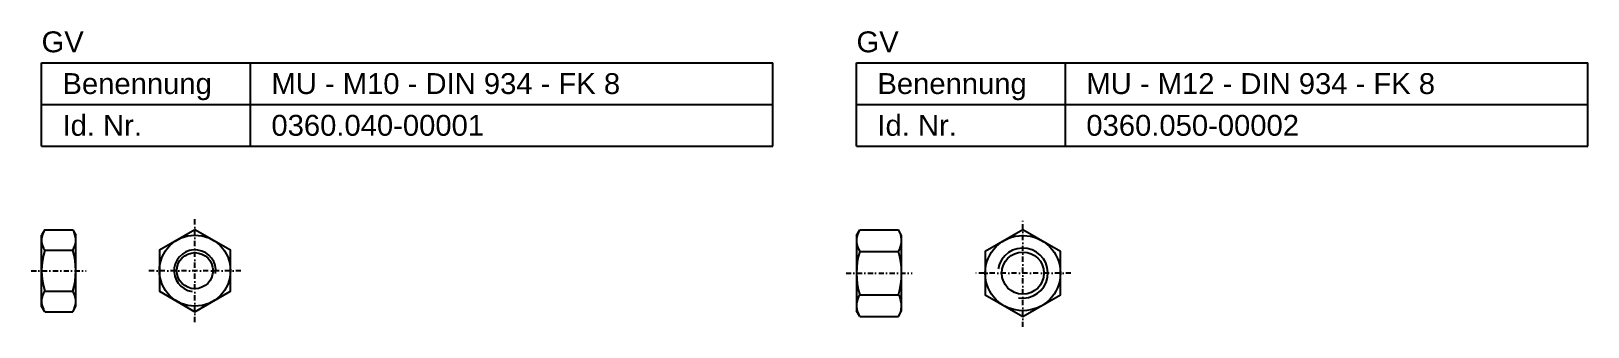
# Model space of a CAD drawing. Header units: millimetres. Extents: x 1 to 373, y 200 to 271.
import ezdxf

# ---------------------------------------------------------------- set-up
doc = ezdxf.new("R2010")
doc.units = ezdxf.units.MM
doc.header["$LTSCALE"] = 5
doc.linetypes.add('STRICHPUNKT2', pattern=[0.5, 0.25, -0.125, 0, -0.125])
doc.layers.add('HALFEN', color=2, linetype='CONTINUOUS')
doc.styles.add('ARIAL50', font='ARIAL.TTF', dxfattribs={"height": 5})

msp = doc.modelspace()

# ---------------------------------------------------------------- linework, layer by layer
at = {"layer": 'HALFEN'}
for p, q in [((3.38, 263.2), (178.38, 263.2)), ((3.38, 243.2), (3.38, 263.2)), ((53.38, 243.2), (53.38, 263.2)), ((178.38, 243.2), (178.38, 263.2)), ((198.38, 263.2), (373.38, 263.2)), ((198.38, 243.2), (198.38, 263.2)), ((248.38, 243.2), (248.38, 263.2)), ((373.38, 243.2), (373.38, 263.2)), ((3.38, 253.2), (178.38, 253.2)), ((198.38, 253.2), (373.38, 253.2)), ((3.38, 243.2), (178.38, 243.2)), ((198.38, 243.2), (373.38, 243.2)), ((4.14, 223.2), (3.38, 221.88)), ((3.38, 204.88), (3.38, 221.88)), ((4.14, 223.2), (10.82, 223.2)), ((10.82, 223.2), (11.58, 221.88)), ((11.58, 204.88), (11.58, 221.88)), ((198.38, 221.8), (199.14, 223.2)), ((198.38, 221.8), (198.38, 203.8)), ((199.14, 223.2), (208.42, 223.2)), ((209.18, 221.8), (208.42, 223.2)), ((209.18, 203.8), (209.18, 221.8)), ((4.14, 218.29), (10.82, 218.29)), ((199.14, 218), (208.42, 218)), ((4.14, 203.56), (3.38, 204.88)), ((4.14, 208.47), (10.82, 208.47)), ((10.82, 203.56), (11.58, 204.88)), ((199.14, 207.62), (208.42, 207.62)), ((4.14, 203.56), (10.82, 203.56)), ((199.14, 202.43), (198.38, 203.8)), ((199.14, 202.43), (208.42, 202.43)), ((208.42, 202.43), (209.18, 203.8))]:
    msp.add_line(p, q, dxfattribs=at)
at = {"layer": 'HALFEN', "color": 1, "linetype": 'STRICHPUNKT2'}
for p, q in [((40.08, 201.06), (40.08, 225.7)), ((238.18, 199.91), (238.18, 225.7)), ((0.88, 213.38), (14.08, 213.38)), ((51.08, 213.38), (29.08, 213.38)), ((195.88, 212.8), (211.68, 212.8)), ((249.68, 212.8), (226.68, 212.8))]:
    msp.add_line(p, q, dxfattribs=at)
at = {"layer": 'HALFEN'}
for points in [[(40.08, 223.2), (31.58, 218.29), (31.58, 208.47), (40.08, 203.56), (48.58, 208.47), (48.58, 218.29)], [(238.18, 223.2), (229.18, 218), (229.18, 207.61), (238.18, 202.41), (247.18, 207.61), (247.18, 218)]]:
    msp.add_lwpolyline(points, close=True, dxfattribs=at)
for centre, radius in [((40.08, 213.38), 8.5), ((238.18, 212.8), 9), ((40.08, 213.38), 4.32), ((238.18, 212.8), 5.05)]:
    msp.add_circle(centre, radius, dxfattribs=at)
for centre, radius, start, end in [((7.72, 220.74), 4.34, 154.4469, 214.4469), ((7.24, 220.74), 4.34, 325.5531, 25.5531), ((203.2, 220.6), 4.82, 155.3394, 212.6377), ((204.36, 220.6), 4.82, 327.3623, 24.6606), ((19.61, 213.38), 16.23, 162.3875, 197.6125), ((-4.65, 213.38), 16.23, 342.3875, 17.6125), ((216.45, 212.81), 18.07, 163.3063, 196.6937), ((191.11, 212.81), 18.07, 343.3063, 16.6937), ((7.72, 206.02), 4.34, 145.5531, 205.5531), ((7.24, 206.02), 4.34, 334.4469, 34.4469), ((203.18, 205.02), 4.8, 147.3146, 205.1727), ((204.38, 205.02), 4.8, 334.8273, 32.6854)]:
    msp.add_arc(centre, radius, start, end, dxfattribs=at)
at = {"layer": 'HALFEN', "color": 1}
for centre, radius, start, end in [((40.08, 213.38), 5, 352.0147, 262.0147), ((238.18, 212.8), 6, 260, 170)]:
    msp.add_arc(centre, radius, start, end, dxfattribs=at)

# ---------------------------------------------------------------- texts
at = {"layer": 'HALFEN', "style": 'ARIAL50'}
for s, p in [('GV', (3.38, 265.7)), ('GV', (198.38, 265.7)), ('MU - M10 - DIN 934 - FK 8', (58.38, 255.7)), ('MU - M12 - DIN 934 - FK 8', (253.38, 255.7)), ('Benennung', (8.38, 255.7)), ('Benennung', (203.38, 255.7)), ('Id. Nr.', (8.38, 245.7)), ('0360.040-00001', (58.38, 245.7)), ('Id. Nr.', (203.38, 245.7)), ('0360.050-00002', (253.38, 245.7))]:
    msp.add_text(s, height=5, dxfattribs=at).set_placement(p)

doc.saveas('drawing.dxf')
